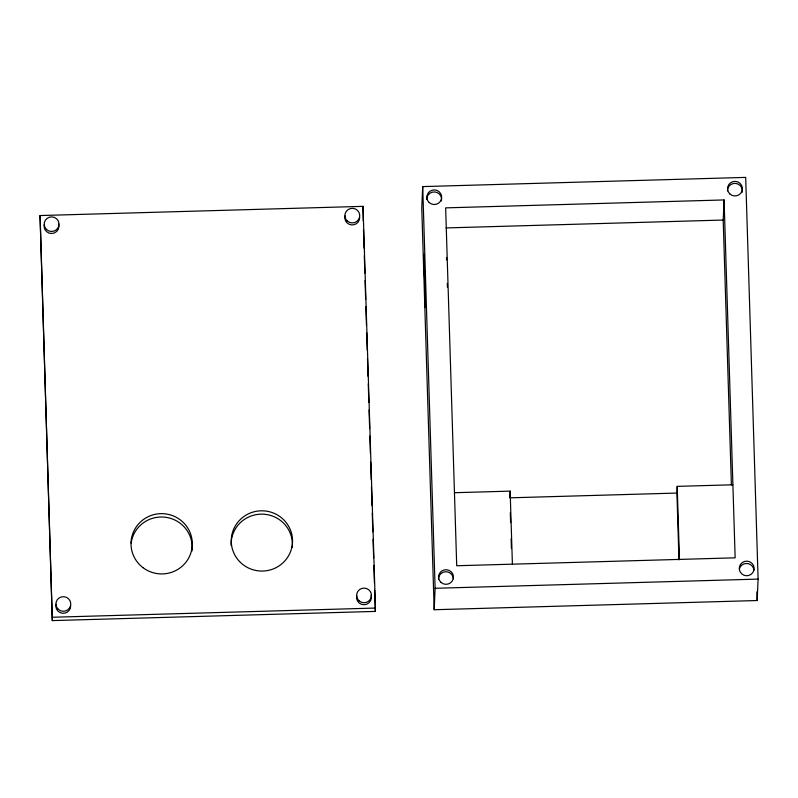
<?xml version="1.0" encoding="UTF-8"?>
<svg xmlns="http://www.w3.org/2000/svg" width="798" height="798" viewBox="0 0 798 798"><rect width="100%" height="100%" fill="white"/><g stroke="black" fill="none" stroke-linecap="round" stroke-linejoin="round"><path stroke-width="1.2" d="M40.05 215.55L52.309 620.605L375.299 611.408L375.439 608.056L363.03 206.353L40.05 215.55L52.309 620.605M363.03 206.353L363.23 220.896M422.701 186.592L421.773 208.029L434.182 609.732L757.162 600.535L758.1 579.099L745.691 177.395L422.701 186.592L435.119 588.296L434.182 609.732M454.461 492.715L510.141 491.129L509.852 497.822L676.913 493.064L677.203 486.371L732.893 484.785M731.397 484.975L723.207 220.039L724.085 199.939L445.653 207.869L456.715 565.752L735.148 557.822L724.085 199.939M446.022 227.929L723.207 220.039M435.119 588.296L758.1 579.099M52.459 617.253L375.439 608.056M756.893 591.827L757.162 600.535M677.203 486.371L679.457 559.408M676.913 493.064L678.978 559.917M510.141 491.129L512.406 564.166M510.311 512.685L510.62 522.58M511.119 538.68L511.418 548.585M446.491 257.465L446.561 259.939M447.289 283.38L447.409 287.081M363.499 229.605L364.078 248.258M364.307 255.719L364.846 273.135M365.075 280.597L365.654 299.25M365.883 306.711L366.462 325.365M366.691 332.826L367.23 350.242M367.499 358.94L368.038 376.357M368.267 383.818L368.836 402.471M369.075 409.933L369.644 428.586M369.873 436.047L370.412 453.464M370.681 462.172L371.22 479.578M371.449 487.039L372.028 505.693M372.257 513.154L372.836 531.817M373.065 539.278L373.644 557.932M373.873 565.393L374.412 582.799M374.641 590.271L375.299 611.408M58.633 224.098A7.431 7.302 2.5 0 1 51.75 233.495A7.431 7.302 2.5 0 1 44.289 224.507M70.683 605.772A7.431 7.302 2.5 0 1 62.513 613.253A7.431 7.302 2.5 0 1 56.03 604.295M371.08 595.328A7.431 7.302 2.5 0 1 364.187 604.724A7.431 7.302 2.5 0 1 356.736 595.737M359.659 217.415A7.431 7.302 2.5 0 1 351.489 224.896A7.431 7.302 2.5 0 1 345.005 215.939M231.141 545.583A30.643 30.134 2.5 0 1 262.662 514.151A30.643 30.134 2.5 0 1 292.228 547.468M131.141 543.079A30.643 30.134 2.5 0 1 165.595 517.274A30.643 30.134 2.5 0 1 191.879 551.189M753.94 570.141A7.431 7.302 2.5 0 1 741.621 573.772A7.431 7.302 2.5 0 1 744.564 561.453A7.431 7.302 2.5 0 1 753.94 570.141A7.431 7.302 2.5 0 0 739.387 568.784M426.75 199.45A7.431 7.302 2.5 0 1 434.92 191.969A7.431 7.302 2.5 0 1 441.404 200.926M438.491 579.238A7.431 7.302 2.5 0 1 445.683 571.727A7.431 7.302 2.5 0 1 453.334 578.819M727.457 190.882A7.431 7.302 2.5 0 1 735.626 183.4A7.431 7.302 2.5 0 1 742.12 192.358M424.097 254.402L425.184 307.42L424.097 254.402M347.23 220.936A7.431 7.302 2.5 0 0 359.549 217.305A7.431 7.302 2.5 0 0 350.182 208.617A7.431 7.302 2.5 0 0 347.23 220.936M46.523 229.495A7.431 7.302 2.5 0 0 58.843 225.864A7.431 7.302 2.5 0 0 49.466 217.186A7.431 7.302 2.5 0 0 46.523 229.495M358.96 600.724A7.431 7.302 2.5 0 0 371.289 597.094A7.431 7.302 2.5 0 0 361.913 588.415A7.431 7.302 2.5 0 0 358.96 600.724M239.59 561.563A30.643 30.134 2.5 0 0 291.24 549.642A30.643 30.134 2.5 0 0 254.851 511.588A30.643 30.134 2.5 0 0 239.59 561.563M142.942 567.627A30.643 30.134 2.5 0 0 192.029 547.837A30.643 30.134 2.5 0 0 150.004 515.897A30.643 30.134 2.5 0 0 142.942 567.627M58.254 609.293A7.431 7.302 2.5 0 0 70.573 605.662A7.431 7.302 2.5 0 0 61.207 596.974A7.431 7.302 2.5 0 0 58.254 609.293M729.881 193.974A7.431 7.302 2.5 0 0 742.2 190.353A7.431 7.302 2.5 0 0 732.833 181.665A7.431 7.302 2.5 0 0 729.881 193.974M429.174 202.542A7.431 7.302 2.5 0 0 441.494 198.911A7.431 7.302 2.5 0 0 432.127 190.223A7.431 7.302 2.5 0 0 429.174 202.542M440.905 582.331A7.431 7.302 2.5 0 0 453.234 578.71A7.431 7.302 2.5 0 0 443.858 570.021A7.431 7.302 2.5 0 0 440.905 582.331"/></g></svg>
